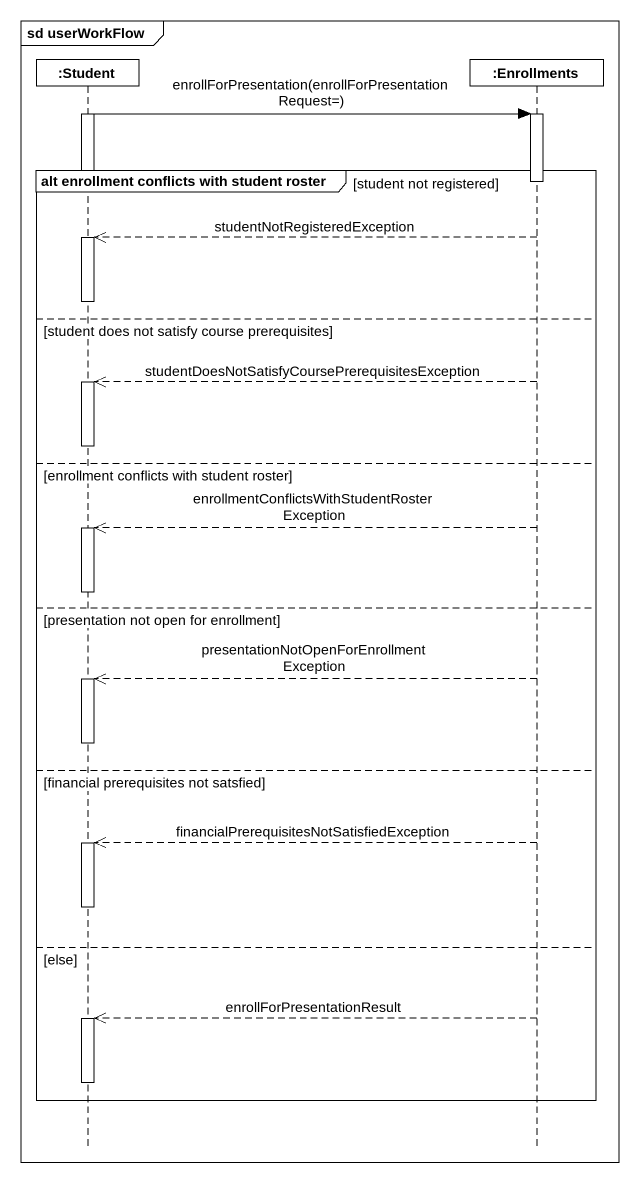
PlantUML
@startuml
mainframe sd userWorkFlow
hide footbox
participant ":Student" as Student
participant ":Enrollments" as Enrollments

activate Student
Student -> Enrollments : enrollForPresentation(enrollForPresentationRequest=)
activate Enrollments
group alt enrollment conflicts with student roster [student not registered]
  deactivate Enrollments
  deactivate Student
  Enrollments -->> Student : studentNotRegisteredException
  activate Student
  deactivate Student
else student does not satisfy course prerequisites
  Enrollments -->> Student : studentDoesNotSatisfyCoursePrerequisitesException
  activate Student
  deactivate Student
else enrollment conflicts with student roster
  Enrollments -->> Student : enrollmentConflictsWithStudentRosterException
  activate Student
  deactivate Student
else presentation not open for enrollment
  Enrollments -->> Student : presentationNotOpenForEnrollmentException
  activate Student
  deactivate Student
else financial prerequisites not satsfied
  Enrollments -->> Student : financialPrerequisitesNotSatisfiedException
  activate Student
  deactivate Student
else else
  Enrollments -->> Student : enrollForPresentationResult
  activate Student
  deactivate Student
end
@enduml
